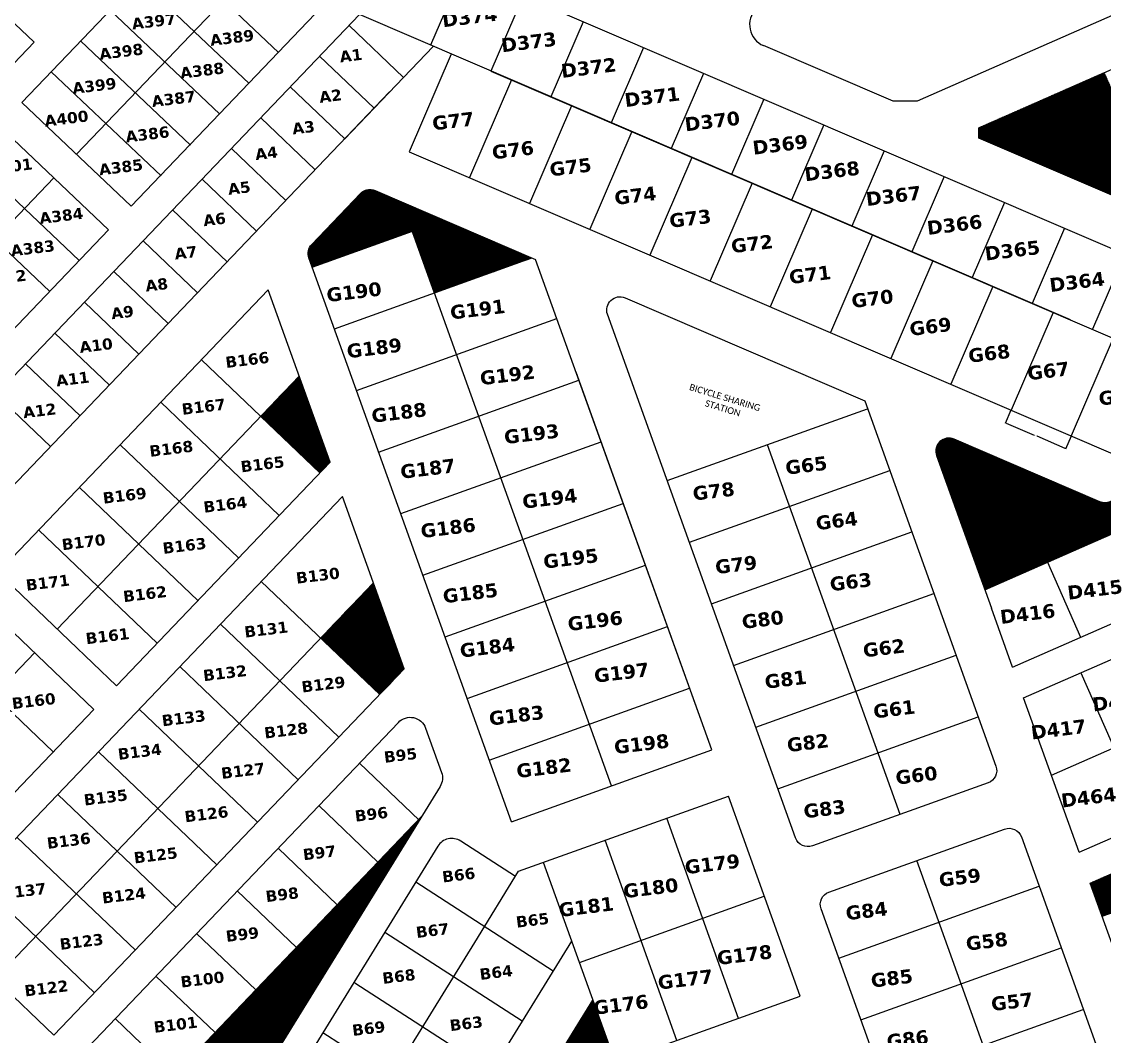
# Model space of a CAD drawing. Header units: millimetres. Extents: x 2359 to 301137, y 976657 to 981112.
# Drawn here: x 299222 to 299552.7, y 979322.8 to 979632.8 of the extents above; entities that cross this region are included whole.
import ezdxf

# ---------------------------------------------------------------- set-up
doc = ezdxf.new("R2010")
doc.units = ezdxf.units.MM
doc.header["$MEASUREMENT"] = 0
doc.header["$PDMODE"] = 35
doc.header["$PDSIZE"] = 5
doc.layers.add('Annotation - Text_Pen_No__86', color=7, linetype='Continuous', lineweight=20, true_color=0x5555ff)
doc.layers.add('DESIGNNN', color=7, linetype='Continuous')
doc.styles.get("Standard").update_dxf_attribs({"font": 'arial.ttf'})
doc.dimstyles.get("Standard").update_dxf_attribs({"dimtxt": 0.18, "dimasz": 0.18, "dimexe": 0.18, "dimexo": 0.0625, "dimgap": 0.09, "dimtad": 0, "dimtih": 1, "dimtoh": 1, "dimdec": 4, "dimzin": 0, "dimdsep": 46, "dimtxsty": 'Standard', "dimcen": 0.09, "dimadec": 0, "dimazin": 0, "dimtfac": 1, "dimtdec": 4, "dimtofl": 0, "dimtmove": 0, "dimatfit": 3, "dimfxl": 1, "dimtolj": 1, "dimtzin": 0, "dimarcsym": 0})
pattern_1 = [(45, (20960.45515, 4365.00687), (-0.088388347648, 0.088388347648), [])]

# ---------------------------------------------------------------- blocks, each defined once
blk = doc.blocks.new('*D1')
at = {"color": 0, "lineweight": -2, "transparency": 16777216}
for p, q in [((299524.17, 979514.07), (299522.45, 979510.09)), ((299522.69, 979510.18), (299531.29, 979506.49)), ((299540.74, 979502.43), (299532.14, 979506.13)), ((299542.54, 979506.18), (299540.83, 979502.2))]:
    blk.add_line(p, q, dxfattribs=at)
at = {"color": 0, "transparency": 16777216}
for points in [[(299522.7, 979510.21), (299522.68, 979510.15), (299522.53, 979510.25)], [(299540.75, 979502.46), (299540.73, 979502.41), (299540.9, 979502.36)]]:
    blk.add_solid(points, dxfattribs=at)
at = {"layer": 'Defpoints', "color": 0, "transparency": 16777216}
for p in [(299524.19, 979514.13), (299542.57, 979506.24), (299540.9, 979502.36)]:
    blk.add_point(p, dxfattribs=at)
at = {"color": 0, "transparency": 16777216, "insert": (299531.71, 979506.31), "char_height": 0.18, "attachment_point": 5}
blk.add_mtext('\\A1;20.0000', dxfattribs=at)

msp = doc.modelspace()

# ---------------------------------------------------------------- hatches: boundary and pattern name
h = msp.add_hatch()
h.set_pattern_fill('ANSI31', color=3)
h.set_pattern_definition(pattern_1)
h.paths.add_polyline_path([(299552.71326, 979617.26201), (299514.38403, 979600.42527), (299514.39723, 979597.23826), (299557.68558, 979578.64936), (299571.3297, 979572.7903), (299572.2491, 979572.78822)])
h.paths.add_polyline_path([(299608.62061, 979499.83101), (299598.56621, 979522.72007), (299586.00061, 979517.20043), (299573.76885, 979528.2108), (299556.6047, 979488.24028, -0.414213562), (299551.35094, 979486.14314), (299506.79398, 979505.2768, 0.655549809), (299501.45091, 979500.24984), (299516.17868, 979459.22439)])
h.paths.add_polyline_path([(299377.89795, 979560.62736), (299338.18736, 979577.67989), (299348.14364, 979549.94582)])
h.paths.add_polyline_path([(299341.38606, 979568.76962), (299338.18736, 979577.67989), (299329.97415, 979581.20681, 0.313091639), (299325.50397, 979580.29489), (299310.64859, 979564.74965, 0.28413937), (299309.7757, 979560.6346), (299310.7974, 979557.78856)])
h = msp.add_hatch()
h.set_pattern_fill('ANSI31', color=3)
h.set_pattern_definition(pattern_1)
h.paths.add_polyline_path([(299359.91995, 979139.78761), (299353.87479, 979140.77377), (299335.65028, 979111.20446), (299336.2887, 979109.42607), (299366.87737, 979120.40712)])
h.paths.add_polyline_path([(299335.65028, 979111.20446), (299317.24341, 979081.33927), (299343.04628, 979090.60227)])
h.paths.add_polyline_path([(299370.77241, 979287.13565), (299366.8634, 979285.73235), (299349.73581, 979257.94279), (299362.54845, 979249.65255), (299381.75347, 979256.54699)])
h.paths.add_polyline_path([(299396.50843, 979333.83148), (299379.47688, 979306.19775), (299403.35182, 979314.76864)])
h.paths.add_polyline_path([(299329.46105, 979461.40478), (299313.30634, 979444.49987), (299331.3805, 979427.2278), (299338.90399, 979435.10066)])
h.paths.add_polyline_path([(299306.79798, 979524.53465), (299295.07413, 979512.26636), (299313.14829, 979494.99429), (299316.24093, 979498.23054)])
h = msp.add_hatch()
h.set_pattern_fill('ANSI31', color=3)
h.set_pattern_definition(pattern_1)
h.paths.add_polyline_path([(299494.6252, 979238.09747), (299491.92168, 979245.62835), (299430.74435, 979223.66623), (299433.44787, 979216.13535)])
h.paths.add_polyline_path([(299419.33002, 979211.06717), (299416.62651, 979218.59805), (299397.63931, 979211.78182), (299390.9109, 979200.86496)])
h.paths.add_polyline_path([(299389.36323, 979198.35385), (299374.09292, 979173.57775), (299395.49894, 979181.26232)])
h.paths.add_polyline_path([(299649.30794, 979413.94223), (299603.41989, 979393.78516), (299608.4564, 979379.75553), (299655.51589, 979396.64947)])
h.paths.add_polyline_path([(299594.24228, 979389.75375), (299548.35424, 979369.59667), (299551.98502, 979359.48281), (299599.04451, 979376.37674)])
h.paths.add_polyline_path([(300047.66012, 979523.39144), (300040.97076, 979520.45303), (300051.02516, 979497.56397), (300058.93933, 979501.0404)])
h = msp.add_hatch()
h.set_pattern_fill('ANSI31', color=3)
h.set_pattern_definition(pattern_1)
h.paths.add_polyline_path([(299233.89473, 979211.0281, 0.899983778), (299226.02341, 979217.10592), (299153.02599, 979140.71863, 0.36941146), (299152.6687, 979134.2274), (299167.01827, 979115.45839, 0.525869059), (299175.24687, 979115.8718)])
h.paths.add_polyline_path([(299343.48218, 979388.83401), (299343.28356, 979389.02381), (299268.66819, 979310.94343), (299285.5391, 979294.82121)])

# ---------------------------------------------------------------- linework, layer by layer
for p, q in [((299322.03622, 979631.66817), (299338.66445, 979615.77786)), ((299313.05474, 979622.26961), (299329.68297, 979606.3793)), ((299304.07326, 979612.87104), (299320.70149, 979596.98073)), ((299295.09178, 979603.47248), (299311.72001, 979587.58217)), ((299286.1103, 979594.07392), (299302.73853, 979578.1836)), ((299277.12882, 979584.67535), (299293.75705, 979568.78504)), ((299268.14734, 979575.27679), (299284.77557, 979559.38648)), ((299259.16586, 979565.87822), (299275.79409, 979549.98791)), ((299250.18438, 979556.47966), (299266.81261, 979540.58935)), ((299241.2029, 979547.08109), (299257.83113, 979531.19078)), ((299232.22142, 979537.68253), (299248.84965, 979521.79222)), ((299223.23994, 979528.28396), (299239.86817, 979512.39365)), ((299214.25846, 979518.8854), (299230.88669, 979502.99509))]:
    msp.add_line(p, q)
at = {"color": 4}
for p, q in [((299276.99997, 979529.53844), (299313.14829, 979494.99429)), ((299264.56407, 979516.52504), (299300.71239, 979481.98089)), ((299252.12817, 979503.51165), (299288.2765, 979468.96749)), ((299239.69228, 979490.49825), (299275.8406, 979455.9541)), ((299227.25638, 979477.48485), (299263.40471, 979442.9407)), ((299214.82049, 979464.47146), (299250.96881, 979429.9273)), ((299295.23218, 979461.77195), (299331.3805, 979427.2278)), ((299207.91166, 979457.24179), (299244.05998, 979422.69764)), ((299282.79628, 979448.75855), (299318.94461, 979414.2144)), ((299195.47576, 979444.22839), (299231.62408, 979409.68424)), ((299270.36039, 979435.74516), (299306.50871, 979401.201)), ((299257.92449, 979422.73176), (299294.07281, 979388.18761)), ((299245.48859, 979409.71836), (299281.63692, 979375.17421)), ((299325.2094, 979406.29589), (299343.48218, 979388.83401)), ((299233.0527, 979396.70497), (299269.20102, 979362.16081)), ((299312.77351, 979393.28249), (299330.84767, 979376.01042)), ((299220.6168, 979383.69157), (299256.76513, 979349.14742)), ((299300.33761, 979380.2691), (299318.41177, 979362.99702)), ((299208.18091, 979370.67817), (299244.32923, 979336.13402)), ((299287.90171, 979367.2557), (299305.97588, 979349.98362)), ((299195.74501, 979357.66478), (299231.89334, 979323.12062)), ((299275.46582, 979354.2423), (299293.53998, 979336.97023)), ((299263.02992, 979341.22891), (299281.10408, 979323.95683)), ((299250.59403, 979328.21551), (299285.5391, 979294.82121))]:
    msp.add_line(p, q, dxfattribs=at)
at = {"color": 6}
for p, q in [((299535.37561, 979467.65695), (299545.43, 979444.76789)), ((299545.52543, 979433.88756), (299565.63422, 979388.10944)), ((299551.98502, 979359.48281), (299599.04451, 979376.37674))]:
    msp.add_line(p, q, dxfattribs=at)
for points in [[(299320.68476, 979596.96323), (299347.73816, 979625.27294)], [(299365.2957, 979617.73337), (299573.76885, 979528.2108)], [(299379.47688, 979306.19775), (299459.8232, 979335.04137)]]:
    msp.add_lwpolyline(points)
at = {"color": 2}
for points in [[(299353.24187, 979622.90953), (299340.41808, 979593.04651)], [(299371.61911, 979615.01797), (299358.79533, 979585.15494)], [(299389.99636, 979607.12641), (299377.17258, 979577.26338)], [(299408.37361, 979599.23485), (299395.54982, 979569.37182)], [(299340.41808, 979593.04651), (299560.94506, 979498.34777)], [(299426.75086, 979591.34329), (299413.92707, 979561.48026)], [(299445.12811, 979583.45173), (299432.30432, 979553.5887)], [(299402.20424, 979399.35548), (299338.18736, 979577.67989)], [(299463.50536, 979575.56017), (299450.68157, 979545.69714)], [(299310.7974, 979557.78856), (299341.38606, 979568.76962)], [(299481.8826, 979567.6686), (299469.05882, 979537.80558)], [(299317.55498, 979538.96477), (299377.89795, 979560.62736)], [(299432.7929, 979410.33654), (299379.01149, 979560.14918)], [(299500.25985, 979559.77704), (299487.43607, 979529.91401)], [(299518.6371, 979551.88548), (299505.81331, 979522.02245)], [(299316.24093, 979498.23054), (299297.35504, 979550.83877)], [(299324.31255, 979520.14097), (299385.48988, 979542.10309)], [(299537.01435, 979543.99392), (299524.19056, 979514.13089)], [(299555.3916, 979536.10236), (299542.56781, 979506.23933)], [(299432.7929, 979410.33654), (299391.36661, 979525.73294)], [(299331.07012, 979501.31718), (299392.24745, 979523.2793)], [(299419.20518, 979492.58091), (299480.38251, 979514.54303)], [(299337.8277, 979482.49339), (299399.00503, 979504.4555)], [(299490.33929, 979390.61921), (299449.79384, 979503.56197)], [(299425.96275, 979473.75711), (299487.14008, 979495.71923)], [(299338.90399, 979435.10066), (299320.0181, 979487.70889)], [(299344.58527, 979463.66959), (299405.7626, 979485.63171)], [(299432.72033, 979454.93332), (299493.89765, 979476.89544)], [(299351.34285, 979444.8458), (299412.52018, 979466.80792)], [(299439.4779, 979436.10953), (299500.65523, 979458.07165)], [(299358.10042, 979426.02201), (299419.27775, 979447.98413)], [(299446.23548, 979417.28574), (299507.4128, 979439.24785)], [(299364.858, 979407.19821), (299426.03532, 979429.16033)], [(299452.99305, 979398.46194), (299514.17038, 979420.42406)], [(299371.61557, 979388.37442), (299432.7929, 979410.33654)], [(299371.61557, 979388.37442), (299432.7929, 979410.33654)], [(299373.79819, 979373.22068), (299437.86108, 979396.21869)], [(299459.8232, 979335.04137), (299437.86108, 979396.21869)], [(299459.8232, 979335.04137), (299437.86108, 979396.21869)], [(299440.99941, 979328.28379), (299419.03729, 979389.46112)], [(299422.17561, 979321.52622), (299400.21349, 979382.70355)], [(299403.35182, 979314.76864), (299381.3897, 979375.94597)], [(299549.46807, 979225.91102), (299495.40747, 979376.50136)], [(299471.57638, 979346.69651), (299532.75371, 979368.65863)], [(299392.37076, 979345.35731), (299448.84214, 979365.63003)], [(299478.33396, 979327.87272), (299539.51128, 979349.83484)], [(299379.47688, 979306.19775), (299459.8232, 979335.04137)], [(299485.09153, 979309.04893), (299546.26886, 979331.01104)]]:
    msp.add_lwpolyline(points, dxfattribs=at)
for points in [[(299371.61557, 979388.37442), (299309.7757, 979560.6346, -0.28413937), (299310.64859, 979564.74965), (299325.50397, 979580.29489, -0.313091639), (299329.97415, 979581.20681), (299379.01149, 979560.14918)], [(299519.57644, 979405.36503, -0.414213562), (299517.16319, 979400.24875), (299463.51538, 979380.98966, -0.414213562), (299458.39911, 979383.40291), (299400.96073, 979543.40235, -0.655549809), (299406.3038, 979548.42931), (299479.50167, 979516.99667), (299519.57644, 979405.36503)], [(299518.8794, 979214.92996), (299466.17032, 979361.75555, -0.414213562), (299468.58357, 979366.87182), (299522.23138, 979386.13091, -0.414213562), (299527.34765, 979383.71766), (299580.05673, 979236.89208)]]:
    msp.add_lwpolyline(points, format="xyb", dxfattribs=at)
for points in [[(299586.00061, 979517.20043), (299573.76885, 979528.2108), (299556.6047, 979488.24028, -0.414213562), (299551.35094, 979486.14314), (299506.79398, 979505.2768, 0.655549809), (299501.45091, 979500.24984), (299518.19715, 979453.60177)], [(299372.82388, 979371.63987), (299356.1204, 979382.44762, 0.420656297), (299349.14772, 979380.87313), (299177.28644, 979102.02777)]]:
    msp.add_lwpolyline(points, format="xyb")
at = {"color": 7}
for points in [[(299524.64593, 979435.63815), (299518.19715, 979453.60177)], [(299544.96734, 979379.03117), (299528.03283, 979426.20365)]]:
    msp.add_lwpolyline(points, dxfattribs=at)
at = {"color": 4}
for points in [[(299308.31956, 979266.98144), (299360.40428, 979351.48904), (299373.79819, 979373.22068)], [(299384.37186, 979342.7286), (299342.38279, 979369.89702)], [(299374.92531, 979327.40154), (299332.93624, 979354.56996)], [(299219.04086, 979074.47863), (299390.02291, 979351.89745)], [(299365.81047, 979311.85985), (299323.82141, 979339.02827)], [(299379.47688, 979306.19775), (299396.50843, 979333.83148)], [(299356.0322, 979296.74743), (299314.04313, 979323.91584)]]:
    msp.add_lwpolyline(points, dxfattribs=at)
at = {"color": 6}
msp.add_lwpolyline([(299560.43199, 979335.95307), (299548.35424, 979369.59667)], dxfattribs=at)
at = {"layer": 'DESIGNNN', "color": 7}
for p, q in [((299732.74525, 979712.72737), (299495.52409, 979608.52411)), ((299488.18639, 979608.49372), (299448.59397, 979625.4955)), ((299495.52409, 979608.52411), (299488.18639, 979608.49372))]:
    msp.add_line(p, q, dxfattribs=at)
at = {"layer": 'DESIGNNN', "color": 6}
for p, q in [((299514.38403, 979600.42527), (299717.51451, 979689.65365)), ((299516.17868, 979459.22439), (299718.4881, 979548.0921)), ((299524.64593, 979435.63815), (299728.5425, 979525.20304)), ((299528.03283, 979426.20365), (299692.01543, 979498.23568)), ((299536.50008, 979402.61741), (299702.06982, 979475.34662)), ((299544.96734, 979379.03117), (299712.12422, 979452.45756)), ((299548.35424, 979369.59667), (299594.24228, 979389.75375))]:
    msp.add_line(p, q, dxfattribs=at)
at = {"layer": 'DESIGNNN', "color": 7}
for points in [[(299222.09226, 979608.13867), (299293.94455, 979683.32765)], [(299238.77636, 979592.30682), (299310.62864, 979667.4958)], [(299192.52432, 979658.25333), (299225.89251, 979626.58962)], [(299267.0994, 979655.03741), (299300.43443, 979623.40516)], [(299255.46045, 979576.47496), (299327.31273, 979651.66394)], [(299258.15101, 979645.60733), (299291.48605, 979613.97508)], [(299016.6659, 979312.11698), (299325.18131, 979634.95931)], [(299249.03687, 979636.33454), (299282.53766, 979604.545)], [(299163.02176, 979560.79927), (299225.89251, 979626.58962)], [(299240.05534, 979626.93592), (299273.58928, 979595.11492)], [(299231.0738, 979617.53729), (299264.64089, 979585.68484)], [(299557.68558, 979578.64936), (299514.39723, 979597.23826), (299514.38403, 979600.42527), (299552.71326, 979617.26201)], [(299030.80555, 979293.62253), (299334.41786, 979611.33406)], [(299222.09226, 979608.13867), (299255.46045, 979576.47496)], [(299215.18339, 979600.90896), (299248.55157, 979569.24525)], [(299571.3297, 979572.7903), (299514.39723, 979597.23826)], [(299206.23501, 979591.47888), (299239.60319, 979559.81517)], [(299142.05212, 979491.09088), (299231.86748, 979585.07711)], [(299197.28662, 979582.0488), (299230.65481, 979550.38509)], [(299158.73622, 979475.25903), (299248.55157, 979569.24525)]]:
    msp.add_lwpolyline(points, dxfattribs=at)
at = {"layer": 'DESIGNNN', "color": 6}
for points in [[(299568.81601, 979557.5452), (299338.40565, 979656.48806)], [(299356.7829, 979648.5965), (299346.91845, 979625.62494)], [(299375.16015, 979640.70494), (299365.2957, 979617.73337)], [(299542.33562, 979541.70886), (299325.18131, 979634.95931)], [(299393.5374, 979632.81337), (299383.67295, 979609.84181)], [(299411.91465, 979624.92181), (299402.0502, 979601.95025)], [(299430.2919, 979617.03025), (299420.42744, 979594.05869)], [(299448.66914, 979609.13869), (299438.80469, 979586.16713)], [(299467.04639, 979601.24713), (299457.18194, 979578.27557)], [(299591.1333, 979579.5274), (299575.77324, 979572.78025), (299571.3297, 979572.7903), (299514.39723, 979597.23826)], [(299485.42364, 979593.35557), (299475.55919, 979570.38401)], [(299503.80089, 979585.464), (299493.93644, 979562.49244)], [(299522.17814, 979577.57244), (299512.31369, 979554.60088)], [(299540.55539, 979569.68088), (299530.69093, 979546.70932)], [(299558.93263, 979561.78932), (299549.06818, 979538.81776)]]:
    msp.add_lwpolyline(points, dxfattribs=at)
at = {"layer": 'DESIGNNN', "color": 4}
for points in [[(299214.82049, 979464.47146), (299297.35504, 979550.83877)], [(299232.89465, 979447.19938), (299306.79798, 979524.53465)], [(299250.96881, 979429.9273), (299316.24093, 979498.23054)], [(299195.74501, 979357.66478), (299320.0181, 979487.70889)], [(299213.81917, 979340.3927), (299329.46105, 979461.40478)], [(299151.37044, 979361.88933), (299225.98582, 979439.96971)], [(299231.89334, 979323.12062), (299338.90399, 979435.10066)], [(299169.44461, 979344.61726), (299244.05998, 979422.69764)], [(299129.16836, 979164.96548), (299344.17244, 979389.95397)]]:
    msp.add_lwpolyline(points, dxfattribs=at)
msp.add_lwpolyline([(299113.79917, 979185.06815), (299337.0932, 979418.73155, -0.557463346), (299345.41398, 979416.96653), (299350.27201, 979403.43409, -0.228087244), (299349.82255, 979399.12129), (299281.35729, 979288.03622)], format="xyb", dxfattribs=at)
at = {"layer": 'DESIGNNN', "color": 7}
msp.add_arc((299451.35602, 979631.92754), 7, 136.5013696, 246.7603377, dxfattribs=at)

# ---------------------------------------------------------------- texts
at = {"layer": 'Annotation - Text_Pen_No__86', "color": 7, "linetype": 'Continuous', "lineweight": 20, "attachment_point": 2, "rotation": 7.0324342}
for s, insert, char_height in [('\\A1;{\\fVerdana|b1|i0|c0|p34;D374}', (299358.6197, 979636.3436), 4.2341379), ('\\A1;{\\fVerdana|b1|i0|c0|p34;A397}', (299262.17518, 979634.64065), 3.4335879), ('\\A1;{\\fVerdana|b1|i0|c0|p34;A389}', (299286.06311, 979629.63111), 3.4335879), ('\\A1;{\\fVerdana|b1|i0|c0|p34;D373}', (299376.64684, 979628.686), 4.2341379), ('\\A1;{\\fVerdana|b1|i0|c0|p34;A398}', (299252.2474, 979625.3885), 3.4335879), ('\\A1;{\\fVerdana|b1|i0|c0|p34;A1}', (299322.39032, 979624.19062), 3.4335879), ('\\A1;{\\fVerdana|b1|i0|c0|p34;D372}', (299394.93523, 979620.85433), 4.2341379), ('\\A1;{\\fVerdana|b1|i0|c0|p34;A388}', (299276.9208, 979619.61203), 3.4335879), ('\\A1;{\\fVerdana|b1|i0|c0|p34;A399}', (299244.02851, 979614.95655), 3.4335879), ('\\A1;{\\fVerdana|b1|i0|c0|p34;A387}', (299268.24101, 979610.96134), 3.4335879), ('\\A1;{\\fVerdana|b1|i0|c0|p34;A2}', (299316.14345, 979611.83385), 3.4335879), ('\\A1;{\\fVerdana|b1|i0|c0|p34;D371}', (299414.33024, 979611.94627), 4.2341379), ('\\A1;{\\fVerdana|b1|i0|c0|p34;A400}', (299235.51339, 979604.96852), 3.4335879), ('\\A1;{\\fVerdana|b1|i0|c0|p34;G77}', (299353.55657, 979604.56615), 4.2341379), ('\\A1;{\\fVerdana|b1|i0|c0|p34;D370}', (299432.68836, 979604.52488), 4.2341379), ('\\A1;{\\fVerdana|b1|i0|c0|p34;A386}', (299260.2436, 979600.12642), 3.4335879), ('\\A1;{\\fVerdana|b1|i0|c0|p34;A3}', (299307.89177, 979602.18607), 3.4335879), ('\\A1;{\\fVerdana|b1|i0|c0|p34;D369}', (299453.42878, 979597.38352), 4.2341379), ('\\A1;{\\fVerdana|b1|i0|c0|p34;A4}', (299296.56936, 979594.35165), 3.4335879), ('\\A1;{\\fVerdana|b1|i0|c0|p34;G76}', (299371.80374, 979595.71539), 4.2341379), ('\\A1;{\\fVerdana|b1|i0|c0|p34;A401}', (299218.41574, 979590.30465), 3.4335879), ('\\A1;{\\fVerdana|b1|i0|c0|p34;A385}', (299252.13286, 979590.084), 3.4335879), ('\\A1;{\\fVerdana|b1|i0|c0|p34;G75}', (299389.38851, 979590.50374), 4.2341379), ('\\A1;{\\fVerdana|b1|i0|c0|p34;D368}', (299469.26435, 979589.26198), 4.2341379), ('\\A1;{\\fVerdana|b1|i0|c0|p34;A5}', (299288.2662, 979583.71697), 3.4335879), ('\\A1;{\\fVerdana|b1|i0|c0|p34;G74}', (299409.19732, 979581.79272), 4.2341379), ('\\A1;{\\fVerdana|b1|i0|c0|p34;D367}', (299488.04288, 979581.70055), 4.2341379), ('\\A1;{\\fVerdana|b1|i0|c0|p34;A384}', (299233.94688, 979575.22465), 3.4335879), ('\\A1;{\\fVerdana|b1|i0|c0|p34;A6}', (299280.71791, 979574.13822), 3.4335879), ('\\A1;{\\fVerdana|b1|i0|c0|p34;G73}', (299425.95395, 979574.7987), 4.2341379), ('\\A1;{\\fVerdana|b1|i0|c0|p34;D366}', (299506.68122, 979572.87886), 4.2341379), ('\\A1;{\\fVerdana|b1|i0|c0|p34;G72}', (299444.83169, 979567.06286), 4.2341379), ('\\A1;{\\fVerdana|b1|i0|c0|p34;A383}', (299225.21718, 979565.33366), 3.4335879), ('\\A1;{\\fVerdana|b1|i0|c0|p34;A7}', (299271.96182, 979563.9561), 3.4335879), ('\\A1;{\\fVerdana|b1|i0|c0|p34;D365}', (299524.33859, 979565.03737), 4.2341379), ('\\A1;{\\fVerdana|b1|i0|c0|p34;G71}', (299462.54279, 979557.63151), 4.2341379), ('\\A1;{\\fVerdana|b1|i0|c0|p34;A382}', (299216.56547, 979556.29941), 3.4335879), ('\\A1;{\\fVerdana|b1|i0|c0|p34;A8}', (299263.05481, 979554.15108), 3.4335879), ('\\A1;{\\fVerdana|b1|i0|c0|p34;D364}', (299544.09439, 979555.43549), 4.2341379), ('\\A1;{\\fVerdana|b1|i0|c0|p34;G190}', (299323.28059, 979552.35072), 4.2341379), ('\\A1;{\\fVerdana|b1|i0|c0|p34;G191}', (299361.03973, 979547.03433), 4.2341379), ('\\A1;{\\fVerdana|b1|i0|c0|p34;G70}', (299481.58689, 979550.31396), 4.2341379), ('\\A1;{\\fVerdana|b1|i0|c0|p34;A9}', (299252.61071, 979545.71822), 3.4335879), ('\\A1;{\\fVerdana|b1|i0|c0|p34;G69}', (299499.31776, 979541.77574), 4.2341379), ('\\A1;{\\fVerdana|b1|i0|c0|p34;A10}', (299244.55796, 979535.62236), 3.4335879), ('\\A1;{\\fVerdana|b1|i0|c0|p34;G189}', (299329.45938, 979535.20112), 4.2341379), ('\\A1;{\\fVerdana|b1|i0|c0|p34;B166}', (299290.7386, 979531.21358), 3.4335879), ('\\A1;{\\fVerdana|b1|i0|c0|p34;G68}', (299517.26225, 979533.5577), 4.2341379), ('\\A1;{\\fVerdana|b1|i0|c0|p34;G192}', (299370.13628, 979526.9693), 4.2341379), ('\\A1;{\\fVerdana|b1|i0|c0|p34;G67}', (299535.31359, 979528.22132), 4.2341379), ('\\A1;{\\fVerdana|b1|i0|c0|p34;A11}', (299237.41689, 979525.37469), 3.4335879), ('\\A1;{\\fVerdana|b1|i0|c0|p34;G66}', (299557.05849, 979520.49057), 4.2341379), ('\\A1;{\\fVerdana|b1|i0|c0|p34;A12}', (299227.32297, 979515.66778), 3.4335879), ('\\A1;{\\fVerdana|b1|i0|c0|p34;B167}', (299277.40094, 979516.89934), 3.4335879), ('\\A1;{\\fVerdana|b1|i0|c0|p34;G188}', (299337.01121, 979515.47906), 4.2341379), ('\\A1;{\\fVerdana|b1|i0|c0|p34;G193}', (299377.51647, 979508.96222), 4.2341379), ('\\A1;{\\fVerdana|b1|i0|c0|p34;B168}', (299267.52116, 979504.06588), 3.4335879), ('\\A1;{\\fVerdana|b1|i0|c0|p34;B165}', (299295.3821, 979499.32737), 3.4335879), ('\\A1;{\\fVerdana|b1|i0|c0|p34;G187}', (299345.8153, 979498.35725), 4.2341379), ('\\A1;{\\fVerdana|b1|i0|c0|p34;G65}', (299461.39394, 979499.36692), 4.2341379), ('\\A1;{\\fVerdana|b1|i0|c0|p34;G78}', (299433.09737, 979491.46422), 4.2341379), ('\\A1;{\\fVerdana|b1|i0|c0|p34;B169}', (299253.29433, 979489.75164), 3.4335879), ('\\A1;{\\fVerdana|b1|i0|c0|p34;G194}', (299383.0643, 979489.2247), 4.2341379), ('\\A1;{\\fVerdana|b1|i0|c0|p34;B164}', (299284.02036, 979486.98751), 3.4335879), ('\\A1;{\\fVerdana|b1|i0|c0|p34;G64}', (299470.69958, 979482.41983), 4.2341379), ('\\A1;{\\fVerdana|b1|i0|c0|p34;G186}', (299352.02346, 979480.26448), 4.2341379), ('\\A1;{\\fVerdana|b1|i0|c0|p34;B170}', (299240.75511, 979475.52553), 3.4335879), ('\\A1;{\\fVerdana|b1|i0|c0|p34;B163}', (299271.55324, 979474.41513), 3.4335879), ('\\A1;{\\fVerdana|b1|i0|c0|p34;G195}', (299389.47739, 979470.90198), 4.2341379), ('\\A1;{\\fVerdana|b1|i0|c0|p34;G79}', (299439.97259, 979469.00954), 4.2341379), ('\\A1;{\\fVerdana|b1|i0|c0|p34;B130}', (299312.28667, 979465.31269), 3.4335879), ('\\A1;{\\fVerdana|b1|i0|c0|p34;B171}', (299229.80116, 979463.15262), 3.4335879), ('\\A1;{\\fVerdana|b1|i0|c0|p34;G63}', (299474.97814, 979463.77146), 4.2341379), ('\\A1;{\\fVerdana|b1|i0|c0|p34;D415}', (299549.56115, 979461.41504), 4.2341379), ('\\A1;{\\fVerdana|b1|i0|c0|p34;B162}', (299259.488, 979459.66281), 3.4335879), ('\\A1;{\\fVerdana|b1|i0|c0|p34;G185}', (299358.80862, 979460.34093), 4.2341379), ('\\A1;{\\fVerdana|b1|i0|c0|p34;G196}', (299396.92799, 979451.85746), 4.2341379), ('\\A1;{\\fVerdana|b1|i0|c0|p34;G80}', (299448.1039, 979452.26308), 4.2341379), ('\\A1;{\\fVerdana|b1|i0|c0|p34;D416}', (299529.00438, 979454.01958), 4.2341379), ('\\A1;{\\fVerdana|b1|i0|c0|p34;B131}', (299296.51102, 979448.82848), 3.4335879), ('\\A1;{\\fVerdana|b1|i0|c0|p34;B161}', (299248.05776, 979446.81403), 3.4335879), ('\\A1;{\\fVerdana|b1|i0|c0|p34;G184}', (299364.00667, 979443.72026), 4.2341379), ('\\A1;{\\fVerdana|b1|i0|c0|p34;G62}', (299485.09963, 979443.54462), 4.2341379), ('\\A1;{\\fVerdana|b1|i0|c0|p34;B132}', (299283.91155, 979435.51114), 3.4335879), ('\\A1;{\\fVerdana|b1|i0|c0|p34;G197}', (299405.0004, 979436.04672), 4.2341379), ('\\A1;{\\fVerdana|b1|i0|c0|p34;B129}', (299313.97081, 979432.04825), 3.4335879), ('\\A1;{\\fVerdana|b1|i0|c0|p34;G81}', (299455.08422, 979433.95429), 4.2341379), ('\\A1;{\\fVerdana|b1|i0|c0|p34;B160}', (299225.5148, 979426.98564), 3.4335879), ('\\A1;{\\fVerdana|b1|i0|c0|p34;G61}', (299488.24079, 979424.88709), 4.2341379), ('\\A1;{\\fVerdana|b1|i0|c0|p34;D418}', (299557.20069, 979427.29129), 4.2341379), ('\\A1;{\\fVerdana|b1|i0|c0|p34;B133}', (299271.30552, 979421.72964), 3.4335879), ('\\A1;{\\fVerdana|b1|i0|c0|p34;G183}', (299372.89088, 979422.96904), 4.2341379), ('\\A1;{\\fVerdana|b1|i0|c0|p34;D417}', (299538.42884, 979418.7167), 4.2341379), ('\\A1;{\\fVerdana|b1|i0|c0|p34;B128}', (299302.58364, 979417.98464), 3.4335879), ('\\A1;{\\fVerdana|b1|i0|c0|p34;B134}', (299257.8924, 979411.48484), 3.4335879), ('\\A1;{\\fVerdana|b1|i0|c0|p34;G198}', (299411.10817, 979414.25055), 4.2341379), ('\\A1;{\\fVerdana|b1|i0|c0|p34;G82}', (299461.89004, 979414.59928), 4.2341379), ('\\A1;{\\fVerdana|b1|i0|c0|p34;B95}', (299337.52535, 979410.38227), 3.4335879), ('\\A1;{\\fVerdana|b1|i0|c0|p34;B127}', (299289.42373, 979405.66075), 3.4335879), ('\\A1;{\\fVerdana|b1|i0|c0|p34;G182}', (299381.26726, 979406.92703), 4.2341379), ('\\A1;{\\fVerdana|b1|i0|c0|p34;G60}', (299495.04661, 979404.66025), 4.2341379), ('\\A1;{\\fVerdana|b1|i0|c0|p34;B135}', (299247.49901, 979397.52105), 3.4335879), ('\\A1;{\\fVerdana|b1|i0|c0|p34;D464}', (299547.65385, 979397.92332), 4.2341379), ('\\A1;{\\fVerdana|b1|i0|c0|p34;B126}', (299278.25783, 979392.39864), 3.4335879), ('\\A1;{\\fVerdana|b1|i0|c0|p34;B96}', (299328.62715, 979392.39371), 3.4335879), ('\\A1;{\\fVerdana|b1|i0|c0|p34;G83}', (299466.95076, 979394.37244), 4.2341379), ('\\A1;{\\fVerdana|b1|i0|c0|p34;B136}', (299236.22008, 979384.29647), 3.4335879), ('\\A1;{\\fVerdana|b1|i0|c0|p34;B125}', (299262.75908, 979379.82898), 3.4335879), ('\\A1;{\\fVerdana|b1|i0|c0|p34;B97}', (299312.77132, 979380.60414), 3.4335879), ('\\A1;{\\fVerdana|b1|i0|c0|p34;G179}', (299432.70351, 979377.55862), 4.2341379), ('\\A1;{\\fVerdana|b1|i0|c0|p34;B66}', (299355.29922, 979373.80722), 3.4335879), ('\\A1;{\\fVerdana|b1|i0|c0|p34;G59}', (299508.29422, 979373.44204), 4.2341379), ('\\A1;{\\fVerdana|b1|i0|c0|p34;B137}', (299222.63527, 979368.93705), 3.4335879), ('\\A1;{\\fVerdana|b1|i0|c0|p34;G180}', (299413.89545, 979370.22036), 4.2341379), ('\\A1;{\\fVerdana|b1|i0|c0|p34;B124}', (299253.05756, 979367.5725), 3.4335879), ('\\A1;{\\fVerdana|b1|i0|c0|p34;B98}', (299301.38162, 979367.82282), 3.4335879), ('\\A1;{\\fVerdana|b1|i0|c0|p34;G181}', (299394.19169, 979364.49293), 4.2341379), ('\\A1;{\\fVerdana|b1|i0|c0|p34;G84}', (299479.81337, 979363.24004), 4.2341379), ('\\A1;{\\fVerdana|b1|i0|c0|p34;B65}', (299377.83708, 979360.00466), 3.4335879), ('\\A1;{\\fVerdana|b1|i0|c0|p34;B99}', (299289.23469, 979355.66219), 3.4335879), ('\\A1;{\\fVerdana|b1|i0|c0|p34;B67}', (299347.30193, 979356.85674), 3.4335879), ('\\A1;{\\fVerdana|b1|i0|c0|p34;B123}', (299240.12959, 979353.43232), 3.4335879), ('\\A1;{\\fVerdana|b1|i0|c0|p34;G58}', (299516.53394, 979353.93297), 4.2341379), ('\\A1;{\\fVerdana|b1|i0|c0|p34;G178}', (299442.55539, 979349.81637), 4.2341379), ('\\A1;{\\fVerdana|b1|i0|c0|p34;B68}', (299337.02363, 979342.83007), 3.4335879), ('\\A1;{\\fVerdana|b1|i0|c0|p34;B64}', (299366.72412, 979344.03946), 3.4335879), ('\\A1;{\\fVerdana|b1|i0|c0|p34;G177}', (299424.46379, 979342.2991), 4.2341379), ('\\A1;{\\fVerdana|b1|i0|c0|p34;G85}', (299487.51573, 979342.65707), 4.2341379), ('\\A1;{\\fVerdana|b1|i0|c0|p34;B122}', (299229.37456, 979339.19829), 3.4335879), ('\\A1;{\\fVerdana|b1|i0|c0|p34;B100}', (299277.02696, 979341.89584), 3.4335879), ('\\A1;{\\fVerdana|b1|i0|c0|p34;G57}', (299524.23629, 979335.49779), 4.2341379), ('\\A1;{\\fVerdana|b1|i0|c0|p34;G176}', (299404.76009, 979334.60287), 4.2341379), ('\\A1;{\\fVerdana|b1|i0|c0|p34;B101}', (299268.84622, 979328.08619), 3.4335879), ('\\A1;{\\fVerdana|b1|i0|c0|p34;B69}', (299327.8062, 979326.92175), 3.4335879), ('\\A1;{\\fVerdana|b1|i0|c0|p34;B63}', (299357.59983, 979328.41026), 3.4335879), ('\\A1;{\\fVerdana|b1|i0|c0|p34;G86}', (299492.35209, 979324.04291), 4.2341379)]:
    msp.add_mtext(s, dxfattribs=dict(at, insert=insert, char_height=char_height))
at = {"layer": 'DESIGNNN', "color": 7, "insert": (299402.39381, 979529.57587), "char_height": 2, "attachment_point": 1, "rotation": 342.9938762}
msp.add_mtext_dynamic_manual_height_columns('\\pxqc;{\\fCalibri|b0|i0|c0|p34;BICYCLE SHARING\\P STATION}', width=72.5961899, gutter_width=1000, heights=[0], dxfattribs=at)

# ---------------------------------------------------------------- dimensions: what is measured, and where the dimension line sits
at = {"color": 6}
dim = msp.add_aligned_dim(p1=(299524.19056, 979514.13089), p2=(299542.56781, 979506.23933), distance=-4.22009, dimstyle='Standard', dxfattribs=at)
dim.commit()
dim.dimension.update_dxf_attribs({"geometry": '*D1', "text_midpoint": (299531.71403, 979506.30743)})

doc.saveas('drawing.dxf')
